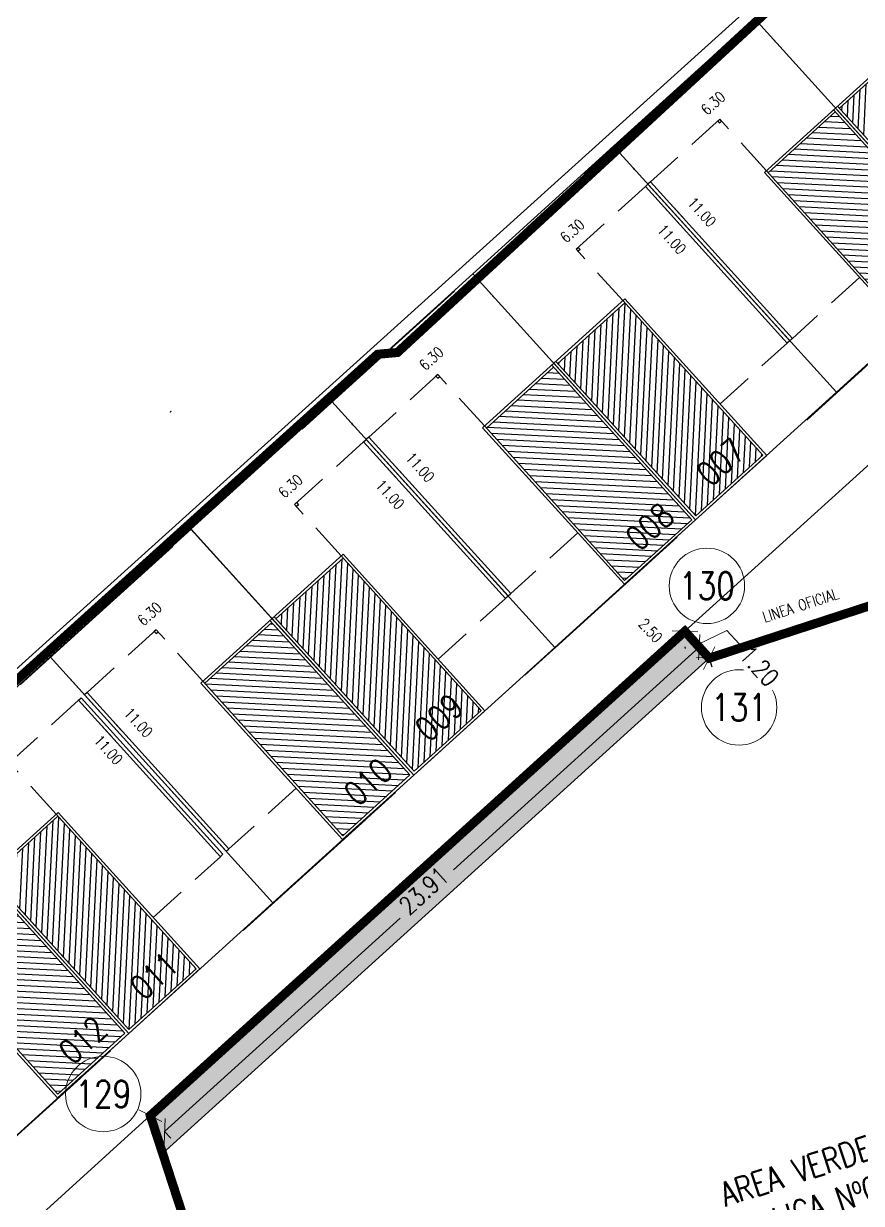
# Model space of a CAD drawing. Header units: metres. Extents: x 733085 to 734585, y 6084499 to 6087418.
# Drawn here: x 733594.68 to 733622.44, y 6086948.74 to 6086987.83 of the extents above; entities that cross this region are included whole.
import ezdxf

# ---------------------------------------------------------------- set-up
doc = ezdxf.new("R2010")
doc.units = ezdxf.units.M
doc.header["$LTSCALE"] = 5
doc.header["$MEASUREMENT"] = 0
doc.linetypes.add('HIDDEN', pattern=[0.375, 0.25, -0.125])
doc.linetypes.add('PHANTOM2', pattern=[1.25, 0.625, -0.125, 0.125, -0.125, 0.125, -0.125])
doc.layers.get('0').update_dxf_attribs({"color": 30})
doc.layers.get('DEFPOINTS').update_dxf_attribs({"color": 210})
doc.layers.add('U-ANNO-DIMS', color=210, linetype='Continuous', lineweight=18, plot=False)
doc.layers.add('U-ANNO-PATT', color=8, linetype='Continuous', lineweight=18)
doc.layers.add('U-ANNO-TEXT', color=3, linetype='Continuous', lineweight=18)
for name, color, linetype in [('U-BLDG', 7, 'Continuous'), ('U-LIMT', 6, 'PHANTOM2'), ('U-PROP', 1, 'Continuous'), ('U-SDWK', 4, 'Continuous')]:
    doc.layers.add(name, color=color, linetype=linetype)
doc.styles.add('E-ROMANS', font='romans.shx', dxfattribs={"width": 0.8})
doc.dimstyles.new('E-0200_TICK_18', dxfattribs={"dimscale": 0.001, "dimtxt": 360, "dimasz": 360, "dimexe": 180, "dimexo": 120, "dimgap": 180, "dimtad": 0, "dimzin": 0, "dimdsep": 46, "dimtxsty": 'E-ROMANS', "dimblk": 'OBLIQUE', "dimcen": 180, "dimclrd": 256, "dimclre": 256, "dimclrt": 256, "dimadec": 0, "dimazin": 0, "dimtfac": 1, "dimtmove": 1, "dimatfit": 3, "dimldrblk": 'OPEN90', "dimfxl": 1, "dimtfill": 1, "dimtolj": 1, "dimtzin": 0, "dimarcsym": 0})
doc.dimstyles.new('E-0500_TICK_12', dxfattribs={"dimscale": 0.001, "dimtxt": 600, "dimasz": 600, "dimexe": 300, "dimexo": 200, "dimgap": 300, "dimtad": 0, "dimzin": 0, "dimdsep": 46, "dimtxsty": 'E-ROMANS', "dimblk": 'OBLIQUE', "dimcen": 300, "dimclrd": 256, "dimclre": 256, "dimclrt": 256, "dimadec": 0, "dimazin": 0, "dimtfac": 1, "dimtmove": 1, "dimatfit": 3, "dimldrblk": 'OPEN90', "dimfxl": 1, "dimtfill": 1, "dimtolj": 1, "dimtzin": 0, "dimlwd": -1, "dimarcsym": 0})
doc.dimstyles.new('E-1000_TICK_24', dxfattribs={"dimscale": 0.001, "dimtxt": 2400, "dimasz": 2400, "dimexe": 1200, "dimexo": 800, "dimgap": 1200, "dimtad": 0, "dimzin": 0, "dimdsep": 46, "dimtxsty": 'E-ROMANS', "dimblk": 'OBLIQUE', "dimcen": 1200, "dimclrd": 256, "dimclre": 256, "dimclrt": 256, "dimadec": 0, "dimazin": 0, "dimtfac": 1, "dimtmove": 1, "dimatfit": 3, "dimldrblk": 'OPEN90', "dimfxl": 1, "dimtfill": 1, "dimtolj": 1, "dimtzin": 0, "dimlwd": -1, "dimarcsym": 0})

# ---------------------------------------------------------------- blocks, each defined once
blk = doc.blocks.new('E1_BLOCK-CASA_T2')
h = blk.add_hatch()
h.set_pattern_fill('LINE', color=252, scale=0.06, angle=45, style=0)
h.set_pattern_definition([(135, (1466268.16679, 341.57562), (0.134703841816, 0.134703841816), [])])
h.paths.add_polyline_path([(733233.111, 6087213.786), (733230.11, 6087213.786), (733230.111, 6087206.969), (733233.111, 6087206.969)])
for p, q in [((733227.02, 6087215.211), (733227.02, 6087214.511)), ((733230.021, 6087206.879), (733230.021, 6087213.879)), ((733226.903, 6087209.181), (733227.008, 6087209.181)), ((733227.008, 6087209.181), (733227.02, 6087209.181)), ((733231.135, 6087206.879), (733230.021, 6087206.879)), ((733233.203, 6087206.879), (733231.985, 6087206.879)), ((733233.203, 6087206.89), (733233.203, 6087206.879))]:
    blk.add_line(p, q)
at = {"ltscale": 0.2}
blk.add_line((733230.021, 6087213.879), (733233.203, 6087213.879), dxfattribs=at)
at = {"color": 252}
for p, q in [((733230.111, 6087213.786), (733233.111, 6087213.786)), ((733233.111, 6087213.879), (733233.111, 6087206.969)), ((733230.111, 6087206.969), (733233.111, 6087206.969))]:
    blk.add_line(p, q, dxfattribs=at)
at = {"color": 1, "linetype": 'HIDDEN'}
blk.add_line((733230.021, 6087209.181), (733227.02, 6087209.181), dxfattribs=at)
at = {"color": 252}
for points in [[(733226.903, 6087209.181), (733226.903, 6087216.181)], [(733230.111, 6087206.969), (733230.11, 6087213.879)]]:
    blk.add_lwpolyline(points, dxfattribs=at)
for points in [[(733227.02, 6087209.181), (733227.02, 6087216.181), (733226.903, 6087216.181)], [(733230.021, 6087216.181), (733230.021, 6087216.091), (733230.111, 6087216.091), (733230.11, 6087216.181), (733230.021, 6087216.181)], [(733233.203, 6087213.879), (733233.203, 6087206.879)], [(733233.203, 6087206.879), (733230.021, 6087206.879)]]:
    blk.add_lwpolyline(points)
at = {"color": 1, "linetype": 'HIDDEN'}
blk.add_lwpolyline([(733230.11, 6087213.879), (733230.11, 6087216.181), (733227.02, 6087216.181)], dxfattribs=at)
blk = doc.blocks.new('LO01_LOTE_630x1100')
at = {"color": 2}
blk.add_lwpolyline([(733608.575, 6086774.294), (733619.115, 6086777.441), (733617.313, 6086783.478), (733606.772, 6086780.331), (733608.575, 6086774.294)], dxfattribs=at)
blk = doc.blocks.new('*D1805')
at = {"layer": 'DEFPOINTS', "color": 0, "transparency": 16777216}
for p in [(733614.914, 6086969.547, 115.5), (733616.593, 6086967.694, 115.5), (733616.593, 6086967.694)]:
    blk.add_point(p, dxfattribs=at)
at = {"layer": 'U-ANNO-DIMS', "lineweight": -2, "transparency": 16777216}
for p, q in [((733614.825, 6086969.466), (733614.781, 6086969.426)), ((733616.504, 6086967.613), (733616.459, 6086967.573))]:
    blk.add_line(p, q, dxfattribs=at)
at = {"layer": 'U-ANNO-DIMS', "transparency": 16777216, "insert": (733615.454, 6086967.72), "char_height": 0.36, "attachment_point": 5, "rotation": 312.174, "style": 'E-ROMANS', "bg_fill": 3, "box_fill_scale": 1.25, "bg_fill_color": 256, "bg_fill_true_color": 13158600, "bg_fill_transparency": 0}
blk.add_mtext('\\A1;2.50', dxfattribs=at)
blk = doc.blocks.new('_Oblique')
at = {"color": 0, "linetype": 'ByBlock', "lineweight": -2}
blk.add_line((-0.5, -0.5), (0.5, 0.5), dxfattribs=at)
blk = doc.blocks.new('_Open90')
at = {"color": 0, "linetype": 'ByBlock', "lineweight": -2}
for p, q in [((-0.5, 0.5), (0, 0)), ((0, 0), (-1, 0)), ((0, 0), (-0.5, -0.5))]:
    blk.add_line(p, q, dxfattribs=at)
blk = doc.blocks.new('*D2027')
at = {"layer": 'DEFPOINTS', "color": 0, "transparency": 16777216}
for p in [(733651.19, 6086977.83, 0), (733651.19, 6086977.83), (733617.398, 6086966.804, 0)]:
    blk.add_point(p, dxfattribs=at)
at = {"layer": 'U-ANNO-DIMS', "transparency": 16777216}
for p, q in [((733617.398, 6086966.804), (733651.19, 6086977.83)), ((733632.832, 6086972.922), (733632.262, 6086972.736)), ((733634.294, 6086972.317), (733632.832, 6086972.922))]:
    blk.add_line(p, q, dxfattribs=at)
at = {"layer": 'U-ANNO-DIMS', "lineweight": -2, "transparency": 16777216}
for p, q in [((733651.19, 6086977.83), (733651.283, 6086977.545)), ((733617.398, 6086966.804), (733617.491, 6086966.519))]:
    blk.add_line(p, q, dxfattribs=at)
at = {"layer": 'U-ANNO-DIMS', "transparency": 16777216, "xscale": 0.6, "yscale": 0.6, "zscale": 0.6}
for p, rotation in [((733651.19, 6086977.83), 18.07068537833876), ((733617.398, 6086966.804), 198.0706853783388)]:
    blk.add_blockref('_Oblique', p, dxfattribs=dict(at, rotation=rotation))
at = {"layer": 'U-ANNO-DIMS', "transparency": 16777216, "insert": (733631.053, 6086972.342), "char_height": 0.6, "attachment_point": 5, "rotation": 18.0707, "style": 'E-ROMANS', "bg_fill": 3, "box_fill_scale": 1.25, "bg_fill_color": 256, "bg_fill_true_color": 13158600, "bg_fill_transparency": 0}
blk.add_mtext('\\A1;35.54', dxfattribs=at)
blk = doc.blocks.new('*D2031')
at = {"layer": 'DEFPOINTS', "color": 0, "transparency": 16777216}
for p in [(733616.593, 6086967.694, 0), (733617.398, 6086966.804, 0), (733617.398, 6086966.804)]:
    blk.add_point(p, dxfattribs=at)
at = {"layer": 'U-ANNO-DIMS', "lineweight": -2, "transparency": 16777216}
for p, q in [((733616.593, 6086967.694), (733616.815, 6086967.895)), ((733617.398, 6086966.804), (733617.621, 6086967.006))]:
    blk.add_line(p, q, dxfattribs=at)
at = {"layer": 'U-ANNO-DIMS', "transparency": 16777216}
for p, q in [((733616.593, 6086967.694), (733617.398, 6086966.804)), ((733616.995, 6086967.249), (733617.985, 6086967.72)), ((733617.985, 6086967.72), (733618.388, 6086967.276))]:
    blk.add_line(p, q, dxfattribs=at)
at = {"layer": 'U-ANNO-DIMS', "transparency": 16777216, "xscale": 0.6, "yscale": 0.6, "zscale": 0.6}
for p, rotation in [((733616.593, 6086967.694), 132.1672230048185), ((733617.398, 6086966.804), 312.1672230048185)]:
    blk.add_blockref('_Oblique', p, dxfattribs=dict(at, rotation=rotation))
at = {"layer": 'U-ANNO-DIMS', "transparency": 16777216, "insert": (733619.057, 6086966.537), "char_height": 0.6, "attachment_point": 5, "rotation": 312.1672, "style": 'E-ROMANS', "bg_fill": 3, "box_fill_scale": 1.25, "bg_fill_color": 256, "bg_fill_true_color": 13158600, "bg_fill_transparency": 0}
blk.add_mtext('\\A1;1.20', dxfattribs=at)
blk = doc.blocks.new('*D2032')
at = {"layer": 'DEFPOINTS', "color": 0, "transparency": 16777216}
for p in [(733598.875, 6086951.644, 0), (733604.138, 6086935.513, 0), (733604.138, 6086935.513)]:
    blk.add_point(p, dxfattribs=at)
at = {"layer": 'U-ANNO-DIMS', "lineweight": -2, "transparency": 16777216}
for p, q in [((733598.875, 6086951.644), (733599.161, 6086951.737)), ((733604.138, 6086935.513), (733604.423, 6086935.607))]:
    blk.add_line(p, q, dxfattribs=at)
at = {"layer": 'U-ANNO-DIMS', "transparency": 16777216}
for p, q in [((733598.875, 6086951.644), (733601.127, 6086944.744)), ((733604.138, 6086935.513), (733601.887, 6086942.413))]:
    blk.add_line(p, q, dxfattribs=at)
at = {"layer": 'U-ANNO-DIMS', "transparency": 16777216, "xscale": 0.6, "yscale": 0.6, "zscale": 0.6}
for p, rotation in [((733598.875, 6086951.644), 108.0695121450248), ((733604.138, 6086935.513), 288.0695121450249)]:
    blk.add_blockref('_Oblique', p, dxfattribs=dict(at, rotation=rotation))
at = {"layer": 'U-ANNO-DIMS', "transparency": 16777216, "insert": (733601.507, 6086943.579), "char_height": 0.6, "attachment_point": 5, "rotation": 288.0695, "style": 'E-ROMANS', "bg_fill": 3, "box_fill_scale": 1.25, "bg_fill_color": 256, "bg_fill_true_color": 13158600, "bg_fill_transparency": 0}
blk.add_mtext('\\A1;16.97', dxfattribs=at)
blk = doc.blocks.new('*D2033')
at = {"layer": 'DEFPOINTS', "color": 0, "transparency": 16777216}
for p in [(733616.593, 6086967.694, 0), (733617.067, 6086967.17), (733598.875, 6086951.644, 0)]:
    blk.add_point(p, dxfattribs=at)
at = {"layer": 'U-ANNO-DIMS', "transparency": 16777216}
for p, q in [((733617.067, 6086967.17), (733608.921, 6086959.79)), ((733599.35, 6086951.12), (733607.155, 6086958.191))]:
    blk.add_line(p, q, dxfattribs=at)
at = {"layer": 'U-ANNO-DIMS', "lineweight": -2, "transparency": 16777216}
for p, q in [((733617.067, 6086967.17), (733617.268, 6086966.948)), ((733599.35, 6086951.12), (733599.551, 6086950.898))]:
    blk.add_line(p, q, dxfattribs=at)
at = {"layer": 'U-ANNO-DIMS', "transparency": 16777216, "xscale": 0.6, "yscale": 0.6, "zscale": 0.6}
for p, rotation in [((733617.067, 6086967.17), 42.17400077156231), ((733599.35, 6086951.12), 222.1740007715623)]:
    blk.add_blockref('_Oblique', p, dxfattribs=dict(at, rotation=rotation))
at = {"layer": 'U-ANNO-DIMS', "transparency": 16777216, "insert": (733607.939, 6086959.1), "char_height": 0.6, "attachment_point": 5, "rotation": 42.174, "style": 'E-ROMANS', "bg_fill": 3, "box_fill_scale": 1.25, "bg_fill_color": 256, "bg_fill_true_color": 13158600, "bg_fill_transparency": 0}
blk.add_mtext('\\A1;23.91', dxfattribs=at)
blk = doc.blocks.new('*D2248')
at = {"layer": 'DEFPOINTS', "color": 0, "transparency": 16777216}
for p in [(733653.294, 6087019.579), (733653.294, 6087019.579, 0), (733542.797, 6086919.825)]:
    blk.add_point(p, dxfattribs=at)
at = {"layer": 'U-ANNO-DIMS', "transparency": 16777216}
blk.add_line((733542.797, 6086919.825, 0), (733653.294, 6087019.579, 0), dxfattribs=at)
at = {"layer": 'U-ANNO-DIMS', "lineweight": -2, "transparency": 16777216}
for p, q in [((733653.83, 6087018.986, 0), (733654.098, 6087018.689, 0)), ((733543.333, 6086919.231, 0), (733543.601, 6086918.934, 0))]:
    blk.add_line(p, q, dxfattribs=at)
at = {"layer": 'U-ANNO-DIMS', "transparency": 16777216, "xscale": 2.4, "yscale": 2.4, "zscale": 2.4}
for p, rotation in [((733653.294, 6087019.579, 0), 42.0751995169426), ((733542.797, 6086919.825, 0), 222.0751995169426)]:
    blk.add_blockref('_Oblique', p, dxfattribs=dict(at, rotation=rotation))
at = {"layer": 'U-ANNO-DIMS', "transparency": 16777216, "insert": (733599.547, 6086974.97, 0), "char_height": 0.012, "attachment_point": 5, "rotation": 42.0752, "style": 'E-ROMANS', "bg_fill": 3, "box_fill_scale": 1.25, "bg_fill_color": 256, "bg_fill_true_color": 13158600, "bg_fill_transparency": 0}
blk.add_mtext('\\A1;148.86', dxfattribs=at)
blk = doc.blocks.new('*D2918')
at = {"layer": 'DEFPOINTS', "color": 0, "transparency": 16777216}
for p in [(733596.331, 6086965.994, 0), (733596.695, 6086965.593, 0), (733591.914, 6086961.262, 0)]:
    blk.add_point(p, dxfattribs=at)
at = {"layer": 'U-ANNO-DIMS', "lineweight": -2, "transparency": 16777216}
for p, q in [((733596.614, 6086965.682, 0), (733596.211, 6086966.127, 0)), ((733591.834, 6086961.351, 0), (733591.43, 6086961.797, 0))]:
    blk.add_line(p, q, dxfattribs=at)
at = {"layer": 'U-ANNO-DIMS', "transparency": 16777216, "insert": (733593.903, 6086963.759, 0), "char_height": 0.36, "attachment_point": 5, "rotation": 42.1741, "style": 'E-ROMANS', "bg_fill": 3, "box_fill_scale": 1.25, "bg_fill_color": 256, "bg_fill_true_color": 13158600, "bg_fill_transparency": 0}
blk.add_mtext('\\A1;6.45', dxfattribs=at)
blk = doc.blocks.new('*D2919')
at = {"layer": 'DEFPOINTS', "color": 0, "transparency": 16777216}
for p in [(733601, 6086970.223, 0), (733601, 6086970.223, 0), (733596.331, 6086965.994, 0)]:
    blk.add_point(p, dxfattribs=at)
at = {"layer": 'U-ANNO-DIMS', "lineweight": -2, "transparency": 16777216}
for p, q in [((733600.92, 6086970.312, 0), (733600.88, 6086970.357, 0)), ((733596.251, 6086966.083, 0), (733596.211, 6086966.127, 0))]:
    blk.add_line(p, q, dxfattribs=at)
at = {"layer": 'U-ANNO-DIMS', "transparency": 16777216, "insert": (733598.852, 6086968.277, 0), "char_height": 0.36, "attachment_point": 5, "rotation": 42.1741, "style": 'E-ROMANS', "bg_fill": 3, "box_fill_scale": 1.25, "bg_fill_color": 256, "bg_fill_true_color": 13158600, "bg_fill_transparency": 0}
blk.add_mtext('\\A1;6.30', dxfattribs=at)
blk = doc.blocks.new('*D2920')
at = {"layer": 'DEFPOINTS', "color": 0, "transparency": 16777216}
for p in [(733605.669, 6086974.453, 0), (733605.669, 6086974.453, 0), (733601, 6086970.223, 0)]:
    blk.add_point(p, dxfattribs=at)
at = {"layer": 'U-ANNO-DIMS', "lineweight": -2, "transparency": 16777216}
for p, q in [((733605.589, 6086974.542, 0), (733605.549, 6086974.587, 0)), ((733600.92, 6086970.312, 0), (733600.88, 6086970.357, 0))]:
    blk.add_line(p, q, dxfattribs=at)
at = {"layer": 'U-ANNO-DIMS', "transparency": 16777216, "insert": (733603.521, 6086972.507, 0), "char_height": 0.36, "attachment_point": 5, "rotation": 42.1741, "style": 'E-ROMANS', "bg_fill": 3, "box_fill_scale": 1.25, "bg_fill_color": 256, "bg_fill_true_color": 13158600, "bg_fill_transparency": 0}
blk.add_mtext('\\A1;6.30', dxfattribs=at)
blk = doc.blocks.new('*D2921')
at = {"layer": 'DEFPOINTS', "color": 0, "transparency": 16777216}
for p in [(733610.338, 6086978.683, 0), (733610.338, 6086978.683, 0), (733605.669, 6086974.453, 0)]:
    blk.add_point(p, dxfattribs=at)
at = {"layer": 'U-ANNO-DIMS', "lineweight": -2, "transparency": 16777216}
for p, q in [((733610.258, 6086978.772, 0), (733610.217, 6086978.816, 0)), ((733605.589, 6086974.542, 0), (733605.548, 6086974.586, 0))]:
    blk.add_line(p, q, dxfattribs=at)
at = {"layer": 'U-ANNO-DIMS', "transparency": 16777216, "insert": (733608.19, 6086976.736, 0), "char_height": 0.36, "attachment_point": 5, "rotation": 42.1741, "style": 'E-ROMANS', "bg_fill": 3, "box_fill_scale": 1.25, "bg_fill_color": 256, "bg_fill_true_color": 13158600, "bg_fill_transparency": 0}
blk.add_mtext('\\A1;6.30', dxfattribs=at)
blk = doc.blocks.new('*D2922')
at = {"layer": 'DEFPOINTS', "color": 0, "transparency": 16777216}
for p in [(733615.007, 6086982.913, 0), (733615.007, 6086982.913, 0), (733610.338, 6086978.683, 0)]:
    blk.add_point(p, dxfattribs=at)
at = {"layer": 'U-ANNO-DIMS', "lineweight": -2, "transparency": 16777216}
for p, q in [((733614.927, 6086983.001, 0), (733614.886, 6086983.046, 0)), ((733610.258, 6086978.772, 0), (733610.217, 6086978.816, 0))]:
    blk.add_line(p, q, dxfattribs=at)
at = {"layer": 'U-ANNO-DIMS', "transparency": 16777216, "insert": (733612.859, 6086980.966, 0), "char_height": 0.36, "attachment_point": 5, "rotation": 42.1741, "style": 'E-ROMANS', "bg_fill": 3, "box_fill_scale": 1.25, "bg_fill_color": 256, "bg_fill_true_color": 13158600, "bg_fill_transparency": 0}
blk.add_mtext('\\A1;6.30', dxfattribs=at)
blk = doc.blocks.new('*D2923')
at = {"layer": 'DEFPOINTS', "color": 0, "transparency": 16777216}
for p in [(733619.676, 6086987.142, 0), (733619.676, 6086987.142, 0), (733615.007, 6086982.912, 0)]:
    blk.add_point(p, dxfattribs=at)
at = {"layer": 'U-ANNO-DIMS', "lineweight": -2, "transparency": 16777216}
for p, q in [((733619.596, 6086987.231, 0), (733619.555, 6086987.276, 0)), ((733614.927, 6086983.001, 0), (733614.886, 6086983.046, 0))]:
    blk.add_line(p, q, dxfattribs=at)
at = {"layer": 'U-ANNO-DIMS', "transparency": 16777216, "insert": (733617.528, 6086985.196, 0), "char_height": 0.36, "attachment_point": 5, "rotation": 42.1741, "style": 'E-ROMANS', "bg_fill": 3, "box_fill_scale": 1.25, "bg_fill_color": 256, "bg_fill_true_color": 13158600, "bg_fill_transparency": 0}
blk.add_mtext('\\A1;6.30', dxfattribs=at)
blk = doc.blocks.new('*D2924')
at = {"layer": 'DEFPOINTS', "color": 0, "transparency": 16777216}
for p in [(733624.345, 6086991.372, 0), (733624.345, 6086991.372, 0), (733619.676, 6086987.142, 0)]:
    blk.add_point(p, dxfattribs=at)
at = {"layer": 'U-ANNO-DIMS', "lineweight": -2, "transparency": 16777216}
for p, q in [((733624.265, 6086991.461, 0), (733624.224, 6086991.505, 0)), ((733619.596, 6086987.231, 0), (733619.555, 6086987.276, 0))]:
    blk.add_line(p, q, dxfattribs=at)
at = {"layer": 'U-ANNO-DIMS', "transparency": 16777216, "insert": (733622.197, 6086989.426, 0), "char_height": 0.36, "attachment_point": 5, "rotation": 42.1741, "style": 'E-ROMANS', "bg_fill": 3, "box_fill_scale": 1.25, "bg_fill_color": 256, "bg_fill_true_color": 13158600, "bg_fill_transparency": 0}
blk.add_mtext('\\A1;6.30', dxfattribs=at)
blk = doc.blocks.new('*D2933')
at = {"layer": 'DEFPOINTS', "color": 0, "transparency": 16777216}
for p in [(733589.037, 6086960.919), (733585.031, 6086957.29, 0), (733592.416, 6086949.138, 0)]:
    blk.add_point(p, dxfattribs=at)
at = {"layer": 'U-ANNO-DIMS', "lineweight": -2, "transparency": 16777216}
for p, q in [((733585.12, 6086957.371), (733589.17, 6086961.04)), ((733592.505, 6086949.219), (733596.556, 6086952.888))]:
    blk.add_line(p, q, dxfattribs=at)
at = {"layer": 'U-ANNO-DIMS', "transparency": 16777216, "insert": (733588.034, 6086955.206), "char_height": 0.36, "attachment_point": 5, "rotation": 312.174, "style": 'E-ROMANS', "bg_fill": 3, "box_fill_scale": 1.25, "bg_fill_color": 256, "bg_fill_true_color": 13158600, "bg_fill_transparency": 0}
blk.add_mtext('\\A1;11.00', dxfattribs=at)
blk = doc.blocks.new('*D2934')
at = {"layer": 'DEFPOINTS', "color": 0, "transparency": 16777216}
for p in [(733590.034, 6086961.823), (733586.028, 6086958.194, 0), (733593.413, 6086950.041, 0)]:
    blk.add_point(p, dxfattribs=at)
at = {"layer": 'U-ANNO-DIMS', "lineweight": -2, "transparency": 16777216}
for p, q in [((733586.117, 6086958.274), (733590.168, 6086961.944)), ((733593.502, 6086950.122), (733597.553, 6086953.791))]:
    blk.add_line(p, q, dxfattribs=at)
at = {"layer": 'U-ANNO-DIMS', "transparency": 16777216, "insert": (733589.032, 6086956.109), "char_height": 0.36, "attachment_point": 5, "rotation": 312.174, "style": 'E-ROMANS', "bg_fill": 3, "box_fill_scale": 1.25, "bg_fill_color": 256, "bg_fill_true_color": 13158600, "bg_fill_transparency": 0}
blk.add_mtext('\\A1;11.00', dxfattribs=at)
blk = doc.blocks.new('*D2935')
at = {"layer": 'DEFPOINTS', "color": 0, "transparency": 16777216}
for p in [(733598.486, 6086969.48), (733594.48, 6086965.85, 0), (733601.865, 6086957.698, 0)]:
    blk.add_point(p, dxfattribs=at)
at = {"layer": 'U-ANNO-DIMS', "lineweight": -2, "transparency": 16777216}
for p, q in [((733594.569, 6086965.931), (733598.62, 6086969.6)), ((733601.954, 6086957.779), (733606.005, 6086961.448))]:
    blk.add_line(p, q, dxfattribs=at)
at = {"layer": 'U-ANNO-DIMS', "transparency": 16777216, "insert": (733597.484, 6086963.766), "char_height": 0.36, "attachment_point": 5, "rotation": 312.174, "style": 'E-ROMANS', "bg_fill": 3, "box_fill_scale": 1.25, "bg_fill_color": 256, "bg_fill_true_color": 13158600, "bg_fill_transparency": 0}
blk.add_mtext('\\A1;11.00', dxfattribs=at)
blk = doc.blocks.new('*D2936')
at = {"layer": 'DEFPOINTS', "color": 0, "transparency": 16777216}
for p in [(733599.484, 6086970.383), (733595.477, 6086966.754, 0), (733602.863, 6086958.602, 0)]:
    blk.add_point(p, dxfattribs=at)
at = {"layer": 'U-ANNO-DIMS', "lineweight": -2, "transparency": 16777216}
for p, q in [((733595.566, 6086966.834), (733599.617, 6086970.504)), ((733602.952, 6086958.682), (733607.002, 6086962.352))]:
    blk.add_line(p, q, dxfattribs=at)
at = {"layer": 'U-ANNO-DIMS', "transparency": 16777216, "insert": (733598.481, 6086964.67), "char_height": 0.36, "attachment_point": 5, "rotation": 312.174, "style": 'E-ROMANS', "bg_fill": 3, "box_fill_scale": 1.25, "bg_fill_color": 256, "bg_fill_true_color": 13158600, "bg_fill_transparency": 0}
blk.add_mtext('\\A1;11.00', dxfattribs=at)
blk = doc.blocks.new('*D2937')
at = {"layer": 'DEFPOINTS', "color": 0, "transparency": 16777216}
for p in [(733607.824, 6086977.939), (733603.818, 6086974.31, 0), (733611.203, 6086966.158, 0)]:
    blk.add_point(p, dxfattribs=at)
at = {"layer": 'U-ANNO-DIMS', "lineweight": -2, "transparency": 16777216}
for p, q in [((733603.907, 6086974.39), (733607.957, 6086978.06)), ((733611.292, 6086966.238), (733615.343, 6086969.908))]:
    blk.add_line(p, q, dxfattribs=at)
at = {"layer": 'U-ANNO-DIMS', "transparency": 16777216, "insert": (733606.821, 6086972.226), "char_height": 0.36, "attachment_point": 5, "rotation": 312.174, "style": 'E-ROMANS', "bg_fill": 3, "box_fill_scale": 1.25, "bg_fill_color": 256, "bg_fill_true_color": 13158600, "bg_fill_transparency": 0}
blk.add_mtext('\\A1;11.00', dxfattribs=at)
blk = doc.blocks.new('*D2938')
at = {"layer": 'DEFPOINTS', "color": 0, "transparency": 16777216}
for p in [(733608.821, 6086978.842), (733604.815, 6086975.213, 0), (733612.2, 6086967.061, 0)]:
    blk.add_point(p, dxfattribs=at)
at = {"layer": 'U-ANNO-DIMS', "lineweight": -2, "transparency": 16777216}
for p, q in [((733604.904, 6086975.294), (733608.955, 6086978.963)), ((733612.289, 6086967.142), (733616.34, 6086970.811))]:
    blk.add_line(p, q, dxfattribs=at)
at = {"layer": 'U-ANNO-DIMS', "transparency": 16777216, "insert": (733607.819, 6086973.129), "char_height": 0.36, "attachment_point": 5, "rotation": 312.174, "style": 'E-ROMANS', "bg_fill": 3, "box_fill_scale": 1.25, "bg_fill_color": 256, "bg_fill_true_color": 13158600, "bg_fill_transparency": 0}
blk.add_mtext('\\A1;11.00', dxfattribs=at)
blk = doc.blocks.new('*D2939')
at = {"layer": 'DEFPOINTS', "color": 0, "transparency": 16777216}
for p in [(733617.162, 6086986.398), (733613.156, 6086982.769, 0), (733620.541, 6086974.617, 0)]:
    blk.add_point(p, dxfattribs=at)
at = {"layer": 'U-ANNO-DIMS', "lineweight": -2, "transparency": 16777216}
for p, q in [((733613.245, 6086982.85), (733617.296, 6086986.519)), ((733620.63, 6086974.697), (733624.681, 6086978.367))]:
    blk.add_line(p, q, dxfattribs=at)
at = {"layer": 'U-ANNO-DIMS', "transparency": 16777216, "insert": (733616.16, 6086980.685), "char_height": 0.36, "attachment_point": 5, "rotation": 312.174, "style": 'E-ROMANS', "bg_fill": 3, "box_fill_scale": 1.25, "bg_fill_color": 256, "bg_fill_true_color": 13158600, "bg_fill_transparency": 0}
blk.add_mtext('\\A1;11.00', dxfattribs=at)
blk = doc.blocks.new('*D2940')
at = {"layer": 'DEFPOINTS', "color": 0, "transparency": 16777216}
for p in [(733618.16, 6086987.302), (733614.153, 6086983.672, 0), (733621.539, 6086975.52, 0)]:
    blk.add_point(p, dxfattribs=at)
at = {"layer": 'U-ANNO-DIMS', "lineweight": -2, "transparency": 16777216}
for p, q in [((733614.242, 6086983.753), (733618.293, 6086987.423)), ((733621.628, 6086975.601), (733625.678, 6086979.27))]:
    blk.add_line(p, q, dxfattribs=at)
at = {"layer": 'U-ANNO-DIMS', "transparency": 16777216, "insert": (733617.157, 6086981.588), "char_height": 0.36, "attachment_point": 5, "rotation": 312.174, "style": 'E-ROMANS', "bg_fill": 3, "box_fill_scale": 1.25, "bg_fill_color": 256, "bg_fill_true_color": 13158600, "bg_fill_transparency": 0}
blk.add_mtext('\\A1;11.00', dxfattribs=at)
blk = doc.blocks.new('*D2946')
at = {"layer": 'DEFPOINTS', "color": 0, "transparency": 16777216}
for p in [(733623.703, 6086969.624), (733623.703, 6086969.624), (733616.552, 6086967.291, 0)]:
    blk.add_point(p, dxfattribs=at)
at = {"layer": 'U-ANNO-DIMS', "lineweight": -2, "transparency": 16777216}
for p, q in [((733623.74, 6086969.51), (733623.759, 6086969.453)), ((733616.589, 6086967.177), (733616.607, 6086967.12))]:
    blk.add_line(p, q, dxfattribs=at)
at = {"layer": 'U-ANNO-DIMS', "transparency": 16777216, "insert": (733620.428, 6086968.556), "char_height": 0.36, "attachment_point": 5, "rotation": 18.0695, "style": 'E-ROMANS', "bg_fill": 3, "box_fill_scale": 1.25, "bg_fill_color": 256, "bg_fill_true_color": 13158600, "bg_fill_transparency": 0}
blk.add_mtext('\\A1;LINEA OFICIAL', dxfattribs=at)

msp = doc.modelspace()

# ---------------------------------------------------------------- linework, layer by layer
at = {"layer": 'U-ANNO-TEXT'}
for centre in [(733617.324, 6086969.2), (733618.39, 6086965.173), (733597.316, 6086952.361)]:
    msp.add_circle(centre, 1.25, dxfattribs=at)
at = {"layer": 'U-BLDG'}
msp.add_lwpolyline([(733590.774, 6086962.521), (733598.16, 6086954.368), (733602.94, 6086958.699), (733595.555, 6086966.851), (733590.774, 6086962.521)], dxfattribs=at)
at = {"layer": 'U-PROP', "ltscale": 0.3}
msp.add_line((733604.138, 6086935.513), (733598.875, 6086951.644), dxfattribs=at)
for points in [[(733651.19, 6086977.83), (733617.398, 6086966.804)], [(733598.875, 6086951.644), (733616.593, 6086967.694)], [(733617.398, 6086966.804), (733616.593, 6086967.694)]]:
    msp.add_lwpolyline(points, dxfattribs=at)
at = {"layer": 'U-SDWK', "ltscale": 0.3}
msp.add_lwpolyline([(733599.283, 6086950.394), (733617.398, 6086966.804)], dxfattribs=at)

# ---------------------------------------------------------------- block references
at = {"layer": 'U-BLDG'}
for name, p, rotation in [('LO01_LOTE_630x1100', (6541601.27, 8050267.972), 115.5493605870766), ('LO01_LOTE_630x1100', (6541596.601, 8050263.743), 115.5493605870766), ('E1_BLOCK-CASA_T2', (4277098.367, 1083428.697, 0), 42.17425878262785), ('LO01_LOTE_630x1100', (6541591.932, 8050259.513), 115.5493605870765), ('LO01_LOTE_630x1100', (6541587.263, 8050255.283), 115.5493605870765), ('E1_BLOCK-CASA_T2', (4277089.029, 1083420.238, 0), 42.17425878262785), ('LO01_LOTE_630x1100', (6541582.594, 8050251.054), 115.5493605870765), ('LO01_LOTE_630x1100', (6541577.925, 8050246.824), 115.5493605870765), ('E1_BLOCK-CASA_T2', (4277079.691, 1083411.778, 0), 42.17425878262785), ('LO01_LOTE_630x1100', (6541568.476, 8050238.264), 115.5493605870765), ('E1_BLOCK-CASA_T2', (4277070.242, 1083403.218, 0), 42.17425878262785)]:
    msp.add_blockref(name, p, dxfattribs=dict(at, rotation=rotation))
at = {"layer": 'U-BLDG', "xscale": -1, "rotation": 42.17425878139179}
for p in [(5363905.866, 2067996.205, 0), (5363896.528, 2067987.746, 0), (5363887.19, 2067979.286, 0), (5363877.741, 2067970.727, 0)]:
    msp.add_blockref('E1_BLOCK-CASA_T2', p, dxfattribs=at)

# ---------------------------------------------------------------- texts
at = {"layer": 'U-ANNO-TEXT', "attachment_point": 5, "style": 'E-ROMANS'}
for s, insert, char_height, rotation in [('130', (733617.324, 6086969.2), 0.9, 360), ('131', (733618.39, 6086965.173), 0.9, 360), ('129', (733597.316, 6086952.361), 0.9, 360), ('AREA VERDE\\PPUBLICA Nº01\\PSUP. NETA \\P1.215,63 m²', (733620.942, 6086947.79, 0), 0.8, 18.0695)]:
    msp.add_mtext(s, dxfattribs=dict(at, insert=insert, char_height=char_height, rotation=rotation))

# ---------------------------------------------------------------- next in the draw order: dimensions: what is measured, and where the dimension line sits
at = {"layer": 'U-ANNO-DIMS'}
for base, p1, p2, angle, dimstyle, override, picture, middle in [((733651.19, 6086977.8298, 0), (733617.3982, 6086966.8045, 0), (733651.1899, 6086977.8301, 0), 18.0707, 'E-0500_TICK_12', {"dimfxl": 0.1, "dimfxlon": 1}, '*D2027', (733631.9766, 6086972.6431, 0)), ((733616.593, 6086967.694), (733614.914, 6086969.547, 115.5), (733616.593, 6086967.694, 115.5), 312.174, 'E-0200_TICK_18', {"dimsd1": 1, "dimsd2": 1}, '*D1805', (733615.159, 6086968.046))]:
    dim = msp.add_linear_dim(base=base, p1=p1, p2=p2, angle=angle, dimstyle=dimstyle, override=override, dxfattribs=at)
    dim.commit()
    dim.dimension.update_dxf_attribs({"geometry": picture, "text_midpoint": middle, "dimtype": 161})
dim = msp.add_aligned_dim(p1=(733598.875, 6086951.644, 0), p2=(733604.138, 6086935.513, 0), distance=0, dimstyle='E-0500_TICK_12', override={"dimfxl": 0.1, "dimfxlon": 1}, dxfattribs=at)
dim.commit()
dim.dimension.update_dxf_attribs({"geometry": '*D2032', "text_midpoint": (733601.507, 6086943.579, 0)})

# ---------------------------------------------------------------- next in the draw order: dimensions: what is measured, and where the dimension line sits
dim = msp.add_aligned_dim(p1=(733616.593, 6086967.694, 0), p2=(733617.398, 6086966.804, 0), distance=0, dimstyle='E-0500_TICK_12', override={"dimfxl": 0.1, "dimfxlon": 1}, dxfattribs=at)
dim.commit()
dim.dimension.update_dxf_attribs({"geometry": '*D2031', "text_midpoint": (733618.589, 6086967.053, 0)})

# ---------------------------------------------------------------- next in the draw order: dimensions: what is measured, and where the dimension line sits
dim = msp.add_linear_dim(base=(733617.067, 6086967.17, 0), p1=(733598.875, 6086951.644, 0), p2=(733616.593, 6086967.694, 0), angle=42.174, dimstyle='E-0500_TICK_12', override={"dimfxl": 0.1, "dimfxlon": 1}, dxfattribs=at)
dim.commit()
dim.dimension.update_dxf_attribs({"geometry": '*D2033', "text_midpoint": (733607.939, 6086959.1, 0), "dimtype": 161})

# ---------------------------------------------------------------- next in the draw order: linework, layer by layer
at = {"layer": 'U-BLDG'}
for p, q in [((733651.308, 6086999.143, 0), (733616.593, 6086967.694, 0)), ((733598.875, 6086951.644), (733587.103, 6086940.979, 0))]:
    msp.add_line(p, q, dxfattribs=at)

# ---------------------------------------------------------------- next in the draw order: dimensions: what is measured, and where the dimension line sits
at = {"layer": 'U-ANNO-DIMS'}
dim = msp.add_linear_dim(base=(733653.294, 6087019.579, 0), p1=(733542.797, 6086919.825), p2=(733653.294, 6087019.579), angle=42.0752, dimstyle='E-1000_TICK_24', override={"dimtxt": 12}, dxfattribs=at)
dim.commit()
dim.dimension.update_dxf_attribs({"geometry": '*D2248', "text_midpoint": (733599.547, 6086974.97, 0), "dimtype": 161})

# ---------------------------------------------------------------- next in the draw order: hatches: boundary and pattern name
at = {"layer": 'U-ANNO-PATT'}
h = msp.add_hatch(dxfattribs=at)
h.set_pattern_fill('DOTS', color=256, scale=0.1, angle=16.0458, style=0)
h.set_pattern_definition([(320.161133, (732829.9147, 6086145.09916), (0.162648152, 0.071045985), [0, -0.15875])])
h.paths.add_polyline_path([(733671.055, 6086975.599), (733667.554, 6086994.18), (733661.679, 6087027.397), (733660.633, 6087026.422), (733666.373, 6086993.965), (733668.125, 6086984.667), (733669.89, 6086975.301), (733702.971, 6086873.907), (733736.08, 6086772.427), (733742.286, 6086763.268), (733743.278, 6086763.941), (733737.168, 6086772.96)])
h.paths.add_polyline_path([(733707.07, 6086763.875), (733722.377, 6086765.359), (733724.454, 6086766.766), (733706.823, 6086765.057), (733668.178, 6086752.448), (733674.539, 6086732.952), (733675.573, 6086733.652), (733669.691, 6086751.68)], flags=17)
h.paths.add_polyline_path([(733598.345, 6086708.081), (733598.488, 6086708.128), (733601.238, 6086706.731), (733672.1, 6086729.85), (733727.433, 6086767.335), (733729.079, 6086762.289), (733729.848, 6086763.802), (733717.371, 6086802.043), (733715.853, 6086802.829), (733727.046, 6086768.522), (733724.454, 6086766.766), (733671.567, 6086730.939), (733601.338, 6086708.026), (733597.772, 6086709.837), (733589.105, 6086736.402), (733588.097, 6086739.492), (733587.328, 6086737.979), (733599.361, 6086701.098), (733600.874, 6086700.329)])
h.paths.add_polyline_path([(733663.467, 6086967.26), (733661.531, 6086973.195), (733653.157, 6087019.454), (733652.112, 6087018.49), (733660.365, 6086972.901), (733662.699, 6086965.747)])
h.paths.add_polyline_path([(733665.811, 6086960.076), (733664.298, 6086960.844), (733665.306, 6086957.755), (733674.904, 6086928.338), (733675.912, 6086925.248), (733676.681, 6086926.761)], flags=17)
h.paths.add_polyline_path([(733679.025, 6086919.577), (733677.512, 6086920.345), (733678.52, 6086917.256), (733687.683, 6086889.169), (733688.691, 6086886.08), (733689.46, 6086887.593)], flags=17)
h.paths.add_polyline_path([(733691.804, 6086880.409), (733690.291, 6086881.177), (733691.299, 6086878.088), (733700.462, 6086850.001), (733701.47, 6086846.912), (733702.239, 6086848.425)], flags=17)
h.paths.add_polyline_path([(733704.583, 6086841.241), (733703.07, 6086842.009), (733704.078, 6086838.919), (733713.241, 6086810.833), (733714.249, 6086807.744), (733715.018, 6086809.257)], flags=17)
h.paths.add_polyline_path([(733634.462, 6086947.511), (733634.09, 6086948.652), (733603.146, 6086938.556), (733603.518, 6086937.415)])
h.paths.add_polyline_path([(733617.398, 6086966.804), (733616.593, 6086967.694), (733598.875, 6086951.644), (733599.283, 6086950.394)])
h.paths.add_polyline_path([(733644.326, 6086917.279), (733643.954, 6086918.42), (733616.907, 6086909.596), (733620.629, 6086898.188), (733647.676, 6086907.012), (733647.303, 6086908.153), (733621.397, 6086899.701), (733618.42, 6086908.827)])
h.paths.add_polyline_path([(733631.199, 6086869.659), (733656.059, 6086877.77), (733655.687, 6086878.911), (733629.686, 6086870.428), (733633.408, 6086859.019), (733659.409, 6086867.503), (733659.037, 6086868.643), (733634.176, 6086860.532)])
h.paths.add_polyline_path([(733669.884, 6086838.943), (733669.512, 6086840.084), (733642.465, 6086831.26), (733646.187, 6086819.851), (733673.234, 6086828.676), (733672.861, 6086829.817), (733646.955, 6086821.364), (733643.978, 6086830.491)])
h.paths.add_polyline_path([(733682.663, 6086799.775), (733682.291, 6086800.916), (733655.244, 6086792.092), (733658.966, 6086780.683), (733686.013, 6086789.508), (733685.641, 6086790.649), (733659.734, 6086782.196), (733656.757, 6086791.323)], flags=17)
h.paths.add_polyline_path([(733587.511, 6086939.729), (733587.103, 6086940.979), (733564.821, 6086920.793), (733564.823, 6086920.79), (733555.804, 6086912.624), (733556, 6086912.024), (733557.451, 6086912.498)])
h.paths.add_polyline_path([(733591.496, 6086921.711), (733594.473, 6086912.585), (733575.697, 6086906.459), (733576.07, 6086905.318), (733595.986, 6086911.816), (733592.264, 6086923.224), (733572.347, 6086916.726), (733572.72, 6086915.585)])
h.paths.add_polyline_path([(733572.72, 6086915.585), (733572.347, 6086916.726), (733567.594, 6086915.175), (733567.966, 6086914.034)], flags=17)
h.paths.add_polyline_path([(733576.07, 6086905.318), (733575.697, 6086906.459), (733570.944, 6086904.908), (733571.316, 6086903.767)])
h.paths.add_polyline_path([(733526.822, 6086897.493), (733524.641, 6086900.981), (733520.937, 6086906.902), (733519.904, 6086906.291), (733524.748, 6086898.547)])
h.paths.add_polyline_path([(733531.01, 6086890.797), (733529.425, 6086893.331), (733528.791, 6086892.083), (733546.057, 6086864.477), (733546.647, 6086862.667), (733548.16, 6086861.899), (733547.152, 6086864.988)], flags=17)
h.paths.add_polyline_path([(733604.274, 6086882.543), (733607.252, 6086873.417), (733583.723, 6086865.74), (733584.095, 6086864.599), (733608.765, 6086872.648), (733605.043, 6086884.056), (733580.373, 6086876.007), (733580.745, 6086874.867)])
h.paths.add_polyline_path([(733550.768, 6086853.906), (733549.76, 6086856.996), (733548.991, 6086855.483), (733559.426, 6086823.499), (733560.939, 6086822.731), (733559.931, 6086825.82)], flags=17)
h.paths.add_polyline_path([(733617.053, 6086843.375), (733620.031, 6086834.249), (733596.502, 6086826.572), (733596.874, 6086825.431), (733621.544, 6086833.48), (733617.822, 6086844.888), (733593.152, 6086836.839), (733593.524, 6086835.699)])
h.paths.add_polyline_path([(733629.832, 6086804.207), (733632.81, 6086795.081), (733609.281, 6086787.404), (733609.653, 6086786.263), (733634.323, 6086794.312), (733630.601, 6086805.72), (733605.931, 6086797.671), (733606.303, 6086796.531)])
h.paths.add_polyline_path([(733563.547, 6086814.738), (733562.539, 6086817.828), (733561.77, 6086816.315), (733572.205, 6086784.331), (733573.718, 6086783.563), (733572.71, 6086786.652)], flags=17)
h.paths.add_polyline_path([(733576.326, 6086775.57), (733575.318, 6086778.66), (733574.549, 6086777.147), (733584.985, 6086745.163), (733586.498, 6086744.395), (733585.489, 6086747.484)], flags=17)
h.paths.add_polyline_path([(733538.208, 6086860.809), (733513.367, 6086900.526), (733512.462, 6086899.709), (733537.112, 6086860.297), (733577.834, 6086735.484), (733587.315, 6086706.425), (733585.503, 6086702.859), (733558.304, 6086693.985), (733557.686, 6086692.521), (733586.348, 6086701.873), (733587.745, 6086704.623), (733587.888, 6086704.669), (733590.417, 6086696.917), (733591.186, 6086698.43)])
h.paths.add_polyline_path([(733647.102, 6086755.144), (733643.38, 6086766.552), (733618.71, 6086758.503), (733619.082, 6086757.363), (733642.612, 6086765.039), (733645.589, 6086755.913), (733622.06, 6086748.236), (733622.432, 6086747.095)], flags=17)

# ---------------------------------------------------------------- next in the draw order: linework, layer by layer
at = {"layer": 'U-BLDG', "ltscale": 0.3, "const_width": 0.3}
msp.add_lwpolyline([(733604.138, 6086935.513), (733598.875, 6086951.644), (733616.593, 6086967.694), (733617.398, 6086966.804), (733651.19, 6086977.83), (733654.454, 6087005.551), (733652.112, 6087018.49), (733607.067, 6086976.935), (733606.407, 6086976.875), (733587.747, 6086960.035), (733571.817, 6086945.465)], dxfattribs=at)
at = {"layer": 'U-LIMT', "ltscale": 0.25, "const_width": 0.2, "elevation": 0}
msp.add_lwpolyline([(733653.294, 6087019.579), (733607.067, 6086976.935), (733606.407, 6086976.875), (733587.747, 6086960.035), (733571.817, 6086945.465), (733562.797, 6086937.305), (733542.797, 6086919.825), (733519.487, 6086906.045), (733512.462, 6086899.709), (733537.112, 6086860.297), (733577.834, 6086735.484), (733575.477, 6086734.715), (733551.515, 6086677.886), (733551.515, 6086677.886), (733551.516, 6086677.886)], dxfattribs=at)
at = {"layer": 'U-PROP', "ltscale": 0.3}
msp.add_lwpolyline([(733737.168, 6086772.96), (733671.055, 6086975.599), (733667.554, 6086994.18), (733661.679, 6087027.397), (733653.294, 6087019.579), (733607.067, 6086976.935), (733606.407, 6086976.875), (733587.747, 6086960.035), (733571.817, 6086945.465), (733562.797, 6086937.305), (733542.797, 6086919.825), (733519.487, 6086906.045), (733512.462, 6086899.709), (733537.112, 6086860.297), (733577.834, 6086735.484), (733575.477, 6086734.715), (733551.515, 6086677.886), (733551.515, 6086677.886), (733551.516, 6086677.886)], dxfattribs=at)

# ---------------------------------------------------------------- next in the draw order: texts
at = {"layer": 'U-ANNO-TEXT', "char_height": 0.8, "attachment_point": 5, "rotation": 42.1743, "style": 'E-ROMANS'}
for s, insert in [('007', (733617.788, 6086973.301, 0)), ('008', (733615.429, 6086971.165, 0)), ('009', (733608.45, 6086964.842, 0)), ('010', (733606.092, 6086962.705, 0)), ('011', (733599.001, 6086956.282)), ('012', (733596.643, 6086954.146, 0))]:
    msp.add_mtext(s, dxfattribs=dict(at, insert=insert))

# ---------------------------------------------------------------- next in the draw order: dimensions: what is measured, and where the dimension line sits
at = {"layer": 'U-ANNO-DIMS'}
dim = msp.add_linear_dim(base=(733623.703, 6086969.624), p1=(733616.552, 6086967.291, 0), p2=(733623.703, 6086969.624), angle=18.0695, text='LINEA OFICIAL', dimstyle='E-0200_TICK_18', override={"dimsd1": 1, "dimsd2": 1}, dxfattribs=at)
dim.commit()
dim.dimension.update_dxf_attribs({"geometry": '*D2946', "text_midpoint": (733620.428, 6086968.556), "dimtype": 161})
for base, p1, p2, angle, picture, middle in [((733596.331, 6086965.994, 0), (733591.914, 6086961.262, 0), (733596.695, 6086965.593, 0), 42.1741, '*D2918', (733593.903, 6086963.759, 0)), ((733589.037, 6086960.919, 0), (733592.416, 6086949.138, 0), (733585.031, 6086957.29, 0), 132.174, '*D2933', (733588.407, 6086954.794, 0))]:
    dim = msp.add_linear_dim(base=base, p1=p1, p2=p2, angle=angle, dimstyle='E-0200_TICK_18', override={"dimsd1": 1, "dimsd2": 1}, dxfattribs=at)
    dim.commit()
    dim.dimension.update_dxf_attribs({"geometry": picture, "text_midpoint": middle, "dimtype": 161})

# ---------------------------------------------------------------- next in the draw order: dimensions: what is measured, and where the dimension line sits
for base, p1, p2, angle, picture, middle in [((733601, 6086970.223, 0), (733596.331, 6086965.994, 0), (733601, 6086970.223, 0), 42.1741, '*D2919', (733598.852, 6086968.277, 0)), ((733590.034, 6086961.823, 0), (733593.413, 6086950.041, 0), (733586.028, 6086958.194, 0), 132.174, '*D2934', (733589.405, 6086955.698, 0))]:
    dim = msp.add_linear_dim(base=base, p1=p1, p2=p2, angle=angle, dimstyle='E-0200_TICK_18', override={"dimsd1": 1, "dimsd2": 1}, dxfattribs=at)
    dim.commit()
    dim.dimension.update_dxf_attribs({"geometry": picture, "text_midpoint": middle, "dimtype": 161})

# ---------------------------------------------------------------- next in the draw order: dimensions: what is measured, and where the dimension line sits
for base, p1, p2, angle, picture, middle in [((733605.669, 6086974.453, 0), (733601, 6086970.223, 0), (733605.669, 6086974.453, 0), 42.1741, '*D2920', (733603.521, 6086972.507, 0)), ((733598.486, 6086969.48, 0), (733601.865, 6086957.698, 0), (733594.48, 6086965.85, 0), 132.174, '*D2935', (733597.857, 6086963.354, 0))]:
    dim = msp.add_linear_dim(base=base, p1=p1, p2=p2, angle=angle, dimstyle='E-0200_TICK_18', override={"dimsd1": 1, "dimsd2": 1}, dxfattribs=at)
    dim.commit()
    dim.dimension.update_dxf_attribs({"geometry": picture, "text_midpoint": middle, "dimtype": 161})

# ---------------------------------------------------------------- next in the draw order: dimensions: what is measured, and where the dimension line sits
for base, p1, p2, angle, picture, middle in [((733610.338, 6086978.683, 0), (733605.669, 6086974.453, 0), (733610.338, 6086978.683, 0), 42.1741, '*D2921', (733608.19, 6086976.736, 0)), ((733599.484, 6086970.383, 0), (733602.863, 6086958.602, 0), (733595.477, 6086966.754, 0), 132.174, '*D2936', (733598.854, 6086964.258, 0))]:
    dim = msp.add_linear_dim(base=base, p1=p1, p2=p2, angle=angle, dimstyle='E-0200_TICK_18', override={"dimsd1": 1, "dimsd2": 1}, dxfattribs=at)
    dim.commit()
    dim.dimension.update_dxf_attribs({"geometry": picture, "text_midpoint": middle, "dimtype": 161})

# ---------------------------------------------------------------- next in the draw order: dimensions: what is measured, and where the dimension line sits
for base, p1, p2, angle, picture, middle in [((733615.007, 6086982.913, 0), (733610.338, 6086978.683, 0), (733615.007, 6086982.913, 0), 42.1741, '*D2922', (733612.859, 6086980.966, 0)), ((733607.824, 6086977.939, 0), (733611.203, 6086966.158, 0), (733603.818, 6086974.31, 0), 132.174, '*D2937', (733607.194, 6086971.814, 0))]:
    dim = msp.add_linear_dim(base=base, p1=p1, p2=p2, angle=angle, dimstyle='E-0200_TICK_18', override={"dimsd1": 1, "dimsd2": 1}, dxfattribs=at)
    dim.commit()
    dim.dimension.update_dxf_attribs({"geometry": picture, "text_midpoint": middle, "dimtype": 161})

# ---------------------------------------------------------------- next in the draw order: dimensions: what is measured, and where the dimension line sits
for base, p1, p2, angle, picture, middle in [((733619.676, 6086987.142, 0), (733615.007, 6086982.912, 0), (733619.676, 6086987.142, 0), 42.1741, '*D2923', (733617.528, 6086985.196, 0)), ((733608.821, 6086978.842, 0), (733612.2, 6086967.061, 0), (733604.815, 6086975.213, 0), 132.174, '*D2938', (733608.192, 6086972.717, 0))]:
    dim = msp.add_linear_dim(base=base, p1=p1, p2=p2, angle=angle, dimstyle='E-0200_TICK_18', override={"dimsd1": 1, "dimsd2": 1}, dxfattribs=at)
    dim.commit()
    dim.dimension.update_dxf_attribs({"geometry": picture, "text_midpoint": middle, "dimtype": 161})

# ---------------------------------------------------------------- next in the draw order: dimensions: what is measured, and where the dimension line sits
for base, p1, p2, angle, picture, middle in [((733624.345, 6086991.372, 0), (733619.676, 6086987.142, 0), (733624.345, 6086991.372, 0), 42.1741, '*D2924', (733622.197, 6086989.426, 0)), ((733617.162, 6086986.398, 0), (733620.541, 6086974.617, 0), (733613.156, 6086982.769, 0), 132.174, '*D2939', (733616.533, 6086980.273, 0))]:
    dim = msp.add_linear_dim(base=base, p1=p1, p2=p2, angle=angle, dimstyle='E-0200_TICK_18', override={"dimsd1": 1, "dimsd2": 1}, dxfattribs=at)
    dim.commit()
    dim.dimension.update_dxf_attribs({"geometry": picture, "text_midpoint": middle, "dimtype": 161})

# ---------------------------------------------------------------- next in the draw order: dimensions: what is measured, and where the dimension line sits
dim = msp.add_linear_dim(base=(733618.16, 6086987.302, 0), p1=(733621.539, 6086975.52, 0), p2=(733614.153, 6086983.672, 0), angle=132.174, dimstyle='E-0200_TICK_18', override={"dimsd1": 1, "dimsd2": 1}, dxfattribs=at)
dim.commit()
dim.dimension.update_dxf_attribs({"geometry": '*D2940', "text_midpoint": (733617.53, 6086981.177, 0), "dimtype": 161})

doc.saveas('drawing.dxf')
